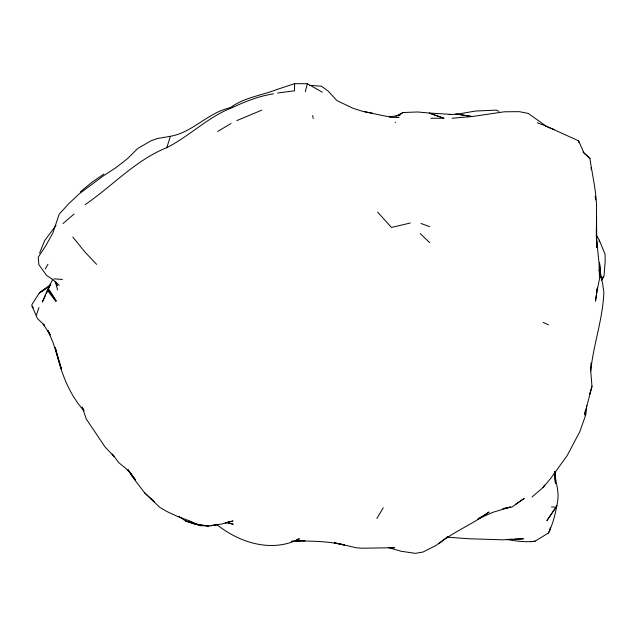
<?xml version="1.0" encoding="UTF-8"?>
<svg xmlns="http://www.w3.org/2000/svg" width="637" height="637" viewBox="0 0 637 637"><rect width="100%" height="100%" fill="white"/><g stroke="black" fill="none" stroke-linecap="round" stroke-linejoin="round"><path stroke-width="0.96" d="M596.463 224.216L596.423 236.853L596.535 205.823C596.009 189.762 592.147 174.22 589.934 158.406L582.998 152.012M595.722 199.867L595.149 196.276M585.387 410.228L584.543 414.958L591.98 386.348L590.722 370.965L591.048 363.042M599.226 241.765L599.298 240.205L596.312 235.061M586.685 405.737L585.833 414.623L579.789 431.711L567.296 455.383L550.933 478.124L543.082 487.52L532.054 496.987M597.466 287.606L595.515 301.11L597.379 288.012M590.722 370.965C593.405 344.418 602.873 319.081 603.86 292.208L602.578 283.298L599.067 269.865M597.506 287.773L597.188 290.432L599.497 278.807L599.059 263.32L596.399 237.609L596.415 238.588M512.498 539.228L506.542 539.451C515.93 541.044 525.573 542.525 535.088 541.195L548.258 533.105C553.418 523.288 555.735 512.244 557.598 501.407C559.453 491.127 555.193 481.516 554.747 471.428M550.392 527.484L549.564 531.362L548.258 533.105M305.298 91.736L307.345 83.726L322.266 92.134M589.607 394.422L591.98 386.348M85.135 204.628C112.566 185.908 135.554 160.158 166.806 147.641L170.39 136.294C193.767 132.225 209.422 110.806 232.855 107.303C245.834 101.275 259.227 96.02 273.448 93.87M36.492 314.869L38.945 307.552M47.855 290.894L48.388 289.445L49.184 290.018L47.855 290.894L55.976 301.572L49.67 290.846L56.16 300.927L48.388 289.445M39.55 253.144L44.733 240.452L56.016 225.418M52.863 279.117L48.213 288.298L42.329 302.089L45.625 295.066M46.445 293.307L47.265 291.555M48.5 288.919L50.562 284.532L39.367 292.932L31.85 304.637L32.105 306.293L37.456 318.564L44.423 325.284L43.189 324.082L50.363 334.966L47.823 330.436L53.118 342.754L61.439 369.102L55.284 347.563C60.388 370.439 68.103 393.045 84.028 410.817L82.945 408.413M601.734 280.025L603.207 276.968L601.503 280.145M45.251 268.949L47.99 264.196M376.873 518.462L383.219 507.816M601.607 280.121L604.003 276.108L605.15 261.966L605.126 254.418L599.298 240.205M544.619 485.044L543.082 487.52L543.6 487.05M48.213 288.298L50.562 284.532M557.025 505.682L546.88 520.636L556.141 507.203L551.475 506.917M398.364 115.751L402.863 112.542L417.617 111.977L429.386 113.052L443.87 118.235L430.851 118.251M63.031 223.523L74.059 214.056M80.278 191.984L91.72 182.397L103.887 174.076M447.899 536.553L436.058 545.447L422.928 552.072L415.308 553.346L401.079 551.244L388.395 547.597L394.582 547.724L361.585 548.218L356.322 547.756L334.242 542.796L344.37 544.969C328.604 541.243 312.162 541.012 296.062 541.028M438.885 543.751C454.356 531.131 473.235 523.972 489.12 512.005L478.594 518.582M515.245 504.52L524.187 498.429L512.14 506.964L502.601 508.756M45.179 289.15L39.367 292.932L47.632 287.319M228.954 108.808C242.721 97.628 260.589 95.837 276.585 89.618L294.342 83.734M217.615 131.477L231.008 123.53M395.856 116.316L402.863 112.542M166.806 147.641C189.898 135.912 208.363 116.682 232.855 107.303M236.853 120.6L261.735 110.153M477.782 519.083L492.966 512.283L510.563 507.02L505.093 508.143M296.754 539.475L299.47 538.806C272.063 553.027 239.313 542.843 216.58 524.339M229.185 522.022L225.18 522.889L233.023 520.955L221.373 524.092L210.306 525.605M389.557 117.112L400.092 114.955M170.39 136.294L157.283 138.54L151.351 140.634L137.767 148.453L127.663 158.509L116.045 167.595L103.258 175.923L79.378 193.688L68.931 203.514L59.145 214.263L52.871 232.943L45.88 245.579L38.22 257.197L38.873 264.666L46.445 275.248L53.245 279.954L59.233 285.28M449.141 114.572L457.119 114.214L475.513 111.045L496.374 110.121L499.002 111.364M410.347 223.006L391.452 227.441L377.622 212.089M277.605 93.034L294.477 90.796L294.66 83.654L307.345 83.726M530.573 541.713L535.088 541.195M397.098 117.503L398.993 117.335L392.925 117.455L382.455 115.536L362.166 111.204L353.017 108.274L337.037 100.67L328.135 91.099L321.526 86.242L309.725 85.334M452.087 118.259L472.089 116.539L504.313 111.794L519.235 111.658L528.177 113.41L546.02 126.062L578.587 140.817L584.01 153.039L589.934 158.406M291.412 541.299L294.198 541.139M207.407 525.748L200.703 525.772L185.55 520.955L178.686 516.328M291.507 541.354L305.027 540.67L302.567 540.654M514.481 539.149L523.423 538.814L502.601 539.818L469.469 538.775L447.007 537.142M197.534 524.267L195.567 524.219L208.761 526.106L217.241 524.729L214.287 524.657M429.386 113.052L451.553 114.421M54.169 278.879L62.434 279.428M457.119 114.214L472.089 116.539L455.734 113.88M199.047 524.808L194.452 524.068L185.55 520.955L193.138 522.818M364.332 111.682L372.494 113.227M225.96 522.563L233.246 524.211L227.473 522.73M206.022 525.278L208.761 526.106L197.765 524.585L189.643 520.883L177.715 516.527L167.252 511.686L159.863 507.426L144.607 492.807L131.955 476.213L127.902 469.405M395.107 122.248L395.513 122.376M429.911 113.33L443.87 118.235M420.946 223.428L429.657 226.684M537.333 122.782L546.02 126.062M545.471 126.15L554.294 129.645M543.114 322.426L548.457 324.83M144.607 492.807L154.258 501.805L150.451 498.238M420.221 233.596L429.657 242.625M85.374 252.515L96.585 264.339M72.785 237.02L85.016 252.109M112.136 453.91L114.246 456.618L105.201 447.15L86.258 419.003L82.173 406.939M112.781 454.77L118.992 462.884L125.274 467.988L131.031 473.729L130.649 473.243L135.522 479.956L128.379 470.106M32.105 306.293L33.291 307.862M55.546 281.634L57.163 285.814L55.937 282.223M55.355 281.387L57.553 289.986M599.21 270.621L600.858 277.055M578.587 140.817L578.953 142.736M312.679 115.496L313.165 118.434M601.089 277.971L599.513 262.834L600.763 277.23M554.747 471.563L555.456 483.268L555.098 477.081M554.763 471.499L555.456 483.268M596.535 242.45L596.694 247.267L596.423 228.946L596.479 239.775M596.558 242.593L596.694 247.291M591.08 167.42L591.136 169.338M596.551 216.644L596.758 247.61M596.662 241.821L596.734 247.068"/></g></svg>
